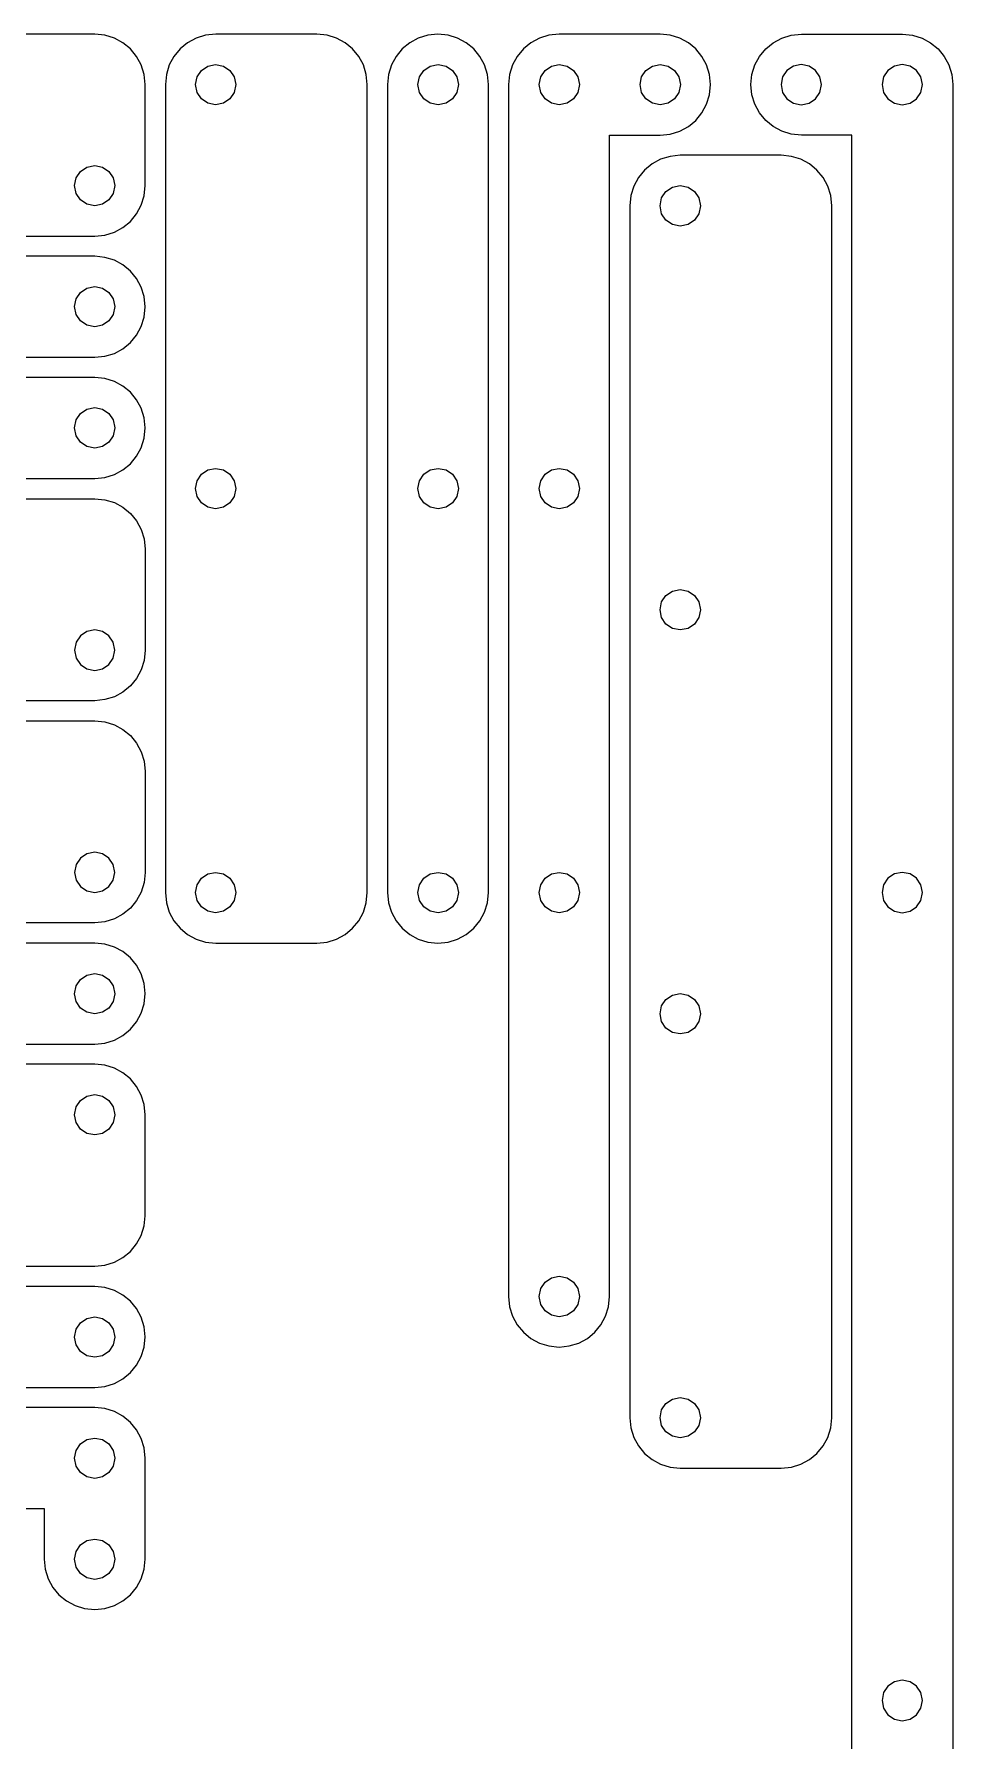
# Model space of a CAD drawing. Extents: x -146 to 800, y 150 to 800.
# Drawn here: x 505.1 to 596.1, y 631 to 800 of the extents above; entities that cross this region are included whole.
import ezdxf

# ---------------------------------------------------------------- set-up
doc = ezdxf.new("R2010")
doc.units = 0

msp = doc.modelspace()

# ---------------------------------------------------------------- linework, layer by layer
for p, q in [((511.055, 799.999), (271.055, 799.999)), ((512.065137, 799.89777), (511.055, 799.999)), ((513.004844, 799.607281), (512.065137, 799.89777)), ((513.854316, 799.14734), (513.004844, 799.607281)), ((521.106, 799.607281), (520.256367, 799.14734)), ((522.04582, 799.89777), (521.106, 799.607281)), ((523.056, 799.999), (522.04582, 799.89777)), ((533.056, 799.999), (523.056, 799.999)), ((534.066094, 799.89777), (533.056, 799.999)), ((535.005688, 799.607281), (534.066094, 799.89777)), ((535.855, 799.14734), (535.005688, 799.607281)), ((543.105156, 799.607281), (542.255684, 799.14734)), ((544.044863, 799.89777), (543.105156, 799.607281)), ((545.055, 799.999), (544.044863, 799.89777)), ((546.065137, 799.89777), (545.055, 799.999)), ((547.004844, 799.607281), (546.065137, 799.89777)), ((547.854316, 799.14734), (547.004844, 799.607281)), ((555.105156, 799.607281), (554.255684, 799.14734)), ((556.044863, 799.89777), (555.105156, 799.607281)), ((557.055, 799.999), (556.044863, 799.89777)), ((567.055, 799.999), (557.055, 799.999)), ((568.065137, 799.89777), (567.055, 799.999)), ((569.004844, 799.607281), (568.065137, 799.89777)), ((569.854316, 799.14734), (569.004844, 799.607281)), ((578.256684, 799.147393), (579.106156, 799.607297)), ((579.106156, 799.607297), (580.045863, 799.897771)), ((580.045863, 799.897771), (581.056, 799.999)), ((581.056, 799.999), (591.056, 799.999)), ((591.056, 799.999), (592.066137, 799.89777)), ((592.066137, 799.89777), (593.005844, 799.607281)), ((593.005844, 799.607281), (593.855316, 799.14734)), ((514.59375, 798.53775), (513.854316, 799.14734)), ((515.20334, 797.798316), (514.59375, 798.53775)), ((515.663281, 796.948844), (515.20334, 797.798316)), ((518.906977, 797.798316), (518.446875, 796.948844)), ((519.51675, 798.53775), (518.906977, 797.798316)), ((520.256367, 799.14734), (519.51675, 798.53775)), ((536.59425, 798.53775), (535.855, 799.14734)), ((537.203656, 797.798316), (536.59425, 798.53775)), ((537.663437, 796.948844), (537.203656, 797.798316)), ((540.90666, 797.798316), (540.446719, 796.948844)), ((541.51625, 798.53775), (540.90666, 797.798316)), ((542.255684, 799.14734), (541.51625, 798.53775)), ((548.59375, 798.53775), (547.854316, 799.14734)), ((549.20334, 797.798316), (548.59375, 798.53775)), ((549.663281, 796.948844), (549.20334, 797.798316)), ((552.90666, 797.798316), (552.446719, 796.948844)), ((553.51625, 798.53775), (552.90666, 797.798316)), ((554.255684, 799.14734), (553.51625, 798.53775)), ((570.59375, 798.53775), (569.854316, 799.14734)), ((571.20334, 797.798316), (570.59375, 798.53775)), ((571.663281, 796.948844), (571.20334, 797.798316)), ((576.447719, 796.949266), (576.90766, 797.798561)), ((576.90766, 797.798561), (577.51725, 798.537875)), ((577.51725, 798.537875), (578.256684, 799.147393)), ((593.855316, 799.14734), (594.59475, 798.53775)), ((594.59475, 798.53775), (595.20434, 797.798316)), ((595.20434, 797.798316), (595.664281, 796.948844)), ((515.95377, 796.009137), (515.663281, 796.948844)), ((516.055, 794.999), (515.95377, 796.009137)), ((518.156273, 796.009137), (518.055, 794.999)), ((518.446875, 796.948844), (518.156273, 796.009137)), ((521.195094, 795.77725), (521.6235, 796.413)), ((521.6235, 796.413), (522.258906, 796.84175)), ((522.258906, 796.84175), (523.037, 796.999)), ((523.037, 796.999), (523.815672, 796.841891)), ((523.815672, 796.841891), (524.451375, 796.413375)), ((524.451375, 796.413375), (524.879891, 795.777672)), ((537.953812, 796.009137), (537.663437, 796.948844)), ((538.055, 794.999), (537.953812, 796.009137)), ((540.15623, 796.009137), (540.055, 794.999)), ((540.446719, 796.948844), (540.15623, 796.009137)), ((543.23025, 795.77725), (543.659, 796.413)), ((543.659, 796.413), (544.29475, 796.84175)), ((544.29475, 796.84175), (545.073, 796.999)), ((545.073, 796.999), (545.851672, 796.841891)), ((545.851672, 796.841891), (546.487375, 796.413375)), ((546.487375, 796.413375), (546.915891, 795.777672)), ((549.95377, 796.009137), (549.663281, 796.948844)), ((550.055, 794.999), (549.95377, 796.009137)), ((552.15623, 796.009137), (552.055, 794.999)), ((552.446719, 796.948844), (552.15623, 796.009137)), ((555.23025, 795.777672), (555.659, 796.413375)), ((555.659, 796.413375), (556.29475, 796.841891)), ((556.29475, 796.841891), (557.073, 796.999)), ((557.073, 796.999), (557.851672, 796.841891)), ((557.851672, 796.841891), (558.487375, 796.413375)), ((558.487375, 796.413375), (558.915891, 795.777672)), ((565.231094, 795.777672), (565.6595, 796.413375)), ((565.6595, 796.413375), (566.294906, 796.841891)), ((566.294906, 796.841891), (567.073, 796.999)), ((567.073, 796.999), (567.851672, 796.841891)), ((567.851672, 796.841891), (568.487375, 796.413375)), ((568.487375, 796.413375), (568.915891, 795.777672)), ((571.95377, 796.009137), (571.663281, 796.948844)), ((572.055, 794.999), (571.95377, 796.009137)), ((576.056, 795), (576.15723, 796.009807)), ((576.15723, 796.009807), (576.447719, 796.949266)), ((579.623625, 796.4135), (579.195109, 795.778094)), ((580.259328, 796.841906), (579.623625, 796.4135)), ((581.038, 796.999), (580.259328, 796.841906)), ((581.81625, 796.841906), (581.038, 796.999)), ((582.452, 796.4135), (581.81625, 796.841906)), ((582.88075, 795.778094), (582.452, 796.4135)), ((589.624375, 796.4135), (589.195672, 795.778094)), ((590.259891, 796.841906), (589.624375, 796.4135)), ((591.038, 796.999), (590.259891, 796.841906)), ((591.81625, 796.841906), (591.038, 796.999)), ((592.452, 796.4135), (591.81625, 796.841906)), ((592.88075, 795.778094), (592.452, 796.4135)), ((595.664281, 796.948844), (595.95477, 796.009137)), ((595.95477, 796.009137), (596.056, 794.999)), ((516.055, 784.999), (516.055, 794.999)), ((518.055, 794.999), (518.055, 714.999)), ((521.038, 794.999), (521.195094, 795.77725)), ((521.194672, 794.220328), (521.038, 794.999)), ((524.879891, 795.777672), (525.037, 794.999)), ((525.037, 794.999), (524.879891, 794.220187)), ((538.055, 714.999), (538.055, 794.999)), ((540.055, 794.999), (540.055, 714.999)), ((543.073, 794.999), (543.23025, 795.77725)), ((543.230109, 794.220328), (543.073, 794.999)), ((546.915891, 795.777672), (547.073, 794.999)), ((547.073, 794.999), (546.915891, 794.220187)), ((550.055, 714.999), (550.055, 794.999)), ((552.055, 794.999), (552.055, 674.999)), ((555.073, 794.999), (555.23025, 795.777672)), ((555.23025, 794.22075), (555.073, 794.999)), ((558.915891, 795.777672), (559.073, 794.999)), ((559.073, 794.999), (558.915891, 794.22075)), ((565.074, 794.999), (565.231094, 795.777672)), ((565.230672, 794.22075), (565.074, 794.999)), ((568.915891, 795.777672), (569.073, 794.999)), ((569.073, 794.999), (568.915891, 794.22075)), ((571.95377, 793.988863), (572.055, 794.999)), ((572.055, 794.999), (572.055, 794.999)), ((576.056, 794.999), (576.056, 795)), ((576.157518, 793.988863), (576.056, 794.999)), ((579.195109, 795.778094), (579.038, 795)), ((579.038, 795), (579.195109, 794.221328)), ((583.038, 795), (582.88075, 795.778094)), ((582.88075, 794.221328), (583.038, 795)), ((589.195672, 795.778094), (589.038, 795)), ((589.038, 795), (589.195109, 794.221172)), ((593.038, 795), (592.88075, 795.778094)), ((592.880891, 794.221172), (593.038, 795)), ((596.056, 794.999), (596.056, 554.999)), ((521.623125, 793.584625), (521.194672, 794.220328)), ((522.258766, 793.156109), (521.623125, 793.584625)), ((523.037, 792.999), (522.258766, 793.156109)), ((523.815672, 793.155687), (523.037, 792.999)), ((524.451375, 793.58425), (523.815672, 793.155687)), ((524.879891, 794.220187), (524.451375, 793.58425)), ((543.658625, 793.584625), (543.230109, 794.220328)), ((544.294328, 793.156109), (543.658625, 793.584625)), ((545.073, 792.999), (544.294328, 793.156109)), ((545.851672, 793.155687), (545.073, 792.999)), ((546.487375, 793.58425), (545.851672, 793.155687)), ((546.915891, 794.220187), (546.487375, 793.58425)), ((555.659, 793.585), (555.23025, 794.22075)), ((556.29475, 793.15625), (555.659, 793.585)), ((557.073, 792.999), (556.29475, 793.15625)), ((557.851672, 793.15625), (557.073, 792.999)), ((558.487375, 793.585), (557.851672, 793.15625)), ((558.915891, 794.22075), (558.487375, 793.585)), ((565.659125, 793.585), (565.230672, 794.22075)), ((566.294766, 793.15625), (565.659125, 793.585)), ((567.073, 792.999), (566.294766, 793.15625)), ((567.851672, 793.15625), (567.073, 792.999)), ((568.487375, 793.585), (567.851672, 793.15625)), ((568.915891, 794.22075), (568.487375, 793.585)), ((571.20334, 792.199684), (571.663281, 793.049156)), ((571.663281, 793.049156), (571.95377, 793.988863)), ((576.448141, 793.049156), (576.157518, 793.988863)), ((576.9081, 792.199684), (576.448141, 793.049156)), ((579.195109, 794.221328), (579.623625, 793.585625)), ((579.623625, 793.585625), (580.259328, 793.157109)), ((580.259328, 793.157109), (581.038, 793)), ((581.038, 793), (581.81625, 793.157109)), ((581.81625, 793.157109), (582.452, 793.585625)), ((582.452, 793.585625), (582.88075, 794.221328)), ((589.195109, 794.221172), (589.623625, 793.585125)), ((589.623625, 793.585125), (590.259328, 793.156266)), ((590.259328, 793.156266), (591.038, 792.999)), ((591.038, 792.999), (591.816672, 793.156266)), ((591.816672, 793.156266), (592.452375, 793.585125)), ((592.452375, 793.585125), (592.880891, 794.221172)), ((569.854316, 790.85066), (570.59375, 791.46025)), ((570.59375, 791.46025), (571.20334, 792.199684)), ((577.517625, 791.46025), (576.9081, 792.199684)), ((578.256947, 790.85066), (577.517625, 791.46025)), ((562.055, 674.999), (562.055, 789.999)), ((562.055, 789.999), (567.055, 789.999)), ((567.055, 789.999), (568.065137, 790.10023)), ((568.065137, 790.10023), (569.004844, 790.390719)), ((569.004844, 790.390719), (569.854316, 790.85066)), ((579.106297, 790.390719), (578.256947, 790.85066)), ((580.045904, 790.10023), (579.106297, 790.390719)), ((581.056, 789.999), (580.045904, 790.10023)), ((586.056, 789.999), (581.056, 789.999)), ((586.056, 554.999), (586.056, 789.999)), ((567.105578, 787.607281), (566.255928, 787.14734)), ((568.045533, 787.89777), (567.105578, 787.607281)), ((569.056, 787.999), (568.045533, 787.89777)), ((579.055, 787.999), (569.056, 787.999)), ((580.06518, 787.89777), (579.055, 787.999)), ((581.005, 787.607281), (580.06518, 787.89777)), ((581.854633, 787.14734), (581.005, 787.607281)), ((509.213109, 785.777672), (509.641625, 786.413375)), ((509.641625, 786.413375), (510.277328, 786.841891)), ((510.277328, 786.841891), (511.056, 786.999)), ((511.056, 786.999), (511.83425, 786.841891)), ((511.83425, 786.841891), (512.47, 786.413375)), ((512.47, 786.413375), (512.89875, 785.777672)), ((565.516375, 786.53775), (564.906713, 785.798316)), ((566.255928, 787.14734), (565.516375, 786.53775)), ((582.59425, 786.53775), (581.854633, 787.14734)), ((583.204023, 785.798316), (582.59425, 786.53775)), ((509.056, 784.999), (509.213109, 785.777672)), ((509.213109, 784.22075), (509.056, 784.999)), ((509.641625, 783.585), (509.213109, 784.22075)), ((512.89875, 784.22075), (512.47, 783.585)), ((512.89875, 785.777672), (513.056, 784.999)), ((513.056, 784.999), (512.89875, 784.22075)), ((515.95377, 783.988863), (516.055, 784.999)), ((564.446734, 784.948844), (564.156232, 784.009137)), ((564.906713, 785.798316), (564.446734, 784.948844)), ((567.212266, 783.777109), (567.641125, 784.412625)), ((567.641125, 784.412625), (568.277172, 784.841328)), ((568.277172, 784.841328), (569.056, 784.999)), ((569.056, 784.999), (569.834094, 784.84175)), ((569.834094, 784.84175), (570.4695, 784.413)), ((570.4695, 784.413), (570.897906, 783.77725)), ((583.664125, 784.948844), (583.204023, 785.798316)), ((583.954727, 784.009137), (583.664125, 784.948844)), ((510.277328, 783.15625), (509.641625, 783.585)), ((511.056, 782.999), (510.277328, 783.15625)), ((511.83425, 783.15625), (511.056, 782.999)), ((512.47, 783.585), (511.83425, 783.15625)), ((515.20334, 782.199684), (515.663281, 783.049156)), ((515.663281, 783.049156), (515.95377, 783.988863)), ((564.156232, 784.009137), (564.055, 782.999)), ((564.055, 782.999), (564.055, 662.999)), ((567.055, 782.999), (567.212266, 783.777109)), ((567.212266, 782.220172), (567.055, 782.999)), ((570.897906, 783.77725), (571.055, 782.999)), ((571.055, 782.999), (570.897906, 782.220172)), ((584.056, 782.999), (583.954727, 784.009137)), ((584.056, 662.999), (584.056, 782.999)), ((513.004844, 780.390719), (513.854316, 780.85066)), ((513.854316, 780.85066), (514.59375, 781.46025)), ((514.59375, 781.46025), (515.20334, 782.199684)), ((567.641125, 781.584125), (567.212266, 782.220172)), ((568.277172, 781.155266), (567.641125, 781.584125)), ((569.056, 780.998), (568.277172, 781.155266)), ((569.834094, 781.155266), (569.056, 780.998)), ((570.4695, 781.584125), (569.834094, 781.155266)), ((570.897906, 782.220172), (570.4695, 781.584125)), ((271.055, 779.999), (511.055, 779.999)), ((511.055, 779.999), (512.065137, 780.10023)), ((512.065137, 780.10023), (513.004844, 780.390719)), ((511.055, 777.999), (271.055, 777.999)), ((512.065137, 777.89777), (511.055, 777.999)), ((513.004844, 777.607281), (512.065137, 777.89777)), ((513.854316, 777.14734), (513.004844, 777.607281)), ((514.59375, 776.53775), (513.854316, 777.14734)), ((515.20334, 775.798316), (514.59375, 776.53775)), ((515.663281, 774.948844), (515.20334, 775.798316)), ((509.213109, 773.795672), (509.641625, 774.431375)), ((509.641625, 774.431375), (510.277328, 774.859891)), ((510.277328, 774.859891), (511.056, 775.017)), ((511.056, 775.017), (511.83425, 774.859891)), ((511.83425, 774.859891), (512.47, 774.431375)), ((512.47, 774.431375), (512.89875, 773.795672)), ((515.95377, 774.009137), (515.663281, 774.948844)), ((509.056, 773.017), (509.213109, 773.795672)), ((509.213109, 772.23875), (509.056, 773.017)), ((512.89875, 773.795672), (513.056, 773.017)), ((513.056, 773.017), (512.89875, 772.238328)), ((516.055, 772.999), (515.95377, 774.009137)), ((515.95377, 771.988863), (516.055, 772.999)), ((509.641625, 771.603), (509.213109, 772.23875)), ((510.277328, 771.17425), (509.641625, 771.603)), ((511.056, 771.017), (510.277328, 771.17425)), ((511.83425, 771.174109), (511.056, 771.017)), ((512.47, 771.602625), (511.83425, 771.174109)), ((512.89875, 772.238328), (512.47, 771.602625)), ((515.20334, 770.199684), (515.663281, 771.049156)), ((515.663281, 771.049156), (515.95377, 771.988863)), ((513.854316, 768.85066), (514.59375, 769.46025)), ((514.59375, 769.46025), (515.20334, 770.199684)), ((271.055, 767.999), (511.055, 767.999)), ((511.055, 767.999), (512.065137, 768.10023)), ((512.065137, 768.10023), (513.004844, 768.390719)), ((513.004844, 768.390719), (513.854316, 768.85066)), ((511.055, 765.999), (351.055, 765.999)), ((512.065137, 765.89777), (511.055, 765.999)), ((513.004844, 765.607281), (512.065137, 765.89777)), ((513.854316, 765.14734), (513.004844, 765.607281)), ((514.59375, 764.53775), (513.854316, 765.14734)), ((515.20334, 763.798316), (514.59375, 764.53775)), ((509.212109, 761.79525), (509.640625, 762.431)), ((509.640625, 762.431), (510.276328, 762.85975)), ((510.276328, 762.85975), (511.055, 763.017)), ((511.055, 763.017), (511.83325, 762.859891)), ((511.83325, 762.859891), (512.469, 762.431375)), ((512.469, 762.431375), (512.89775, 761.795672)), ((515.663281, 762.948844), (515.20334, 763.798316)), ((515.95377, 762.009137), (515.663281, 762.948844)), ((509.055, 761.017), (509.212109, 761.79525)), ((509.212109, 760.23875), (509.055, 761.017)), ((512.89775, 761.795672), (513.055, 761.017)), ((513.055, 761.017), (512.89775, 760.238328)), ((516.055, 760.999), (515.95377, 762.009137)), ((515.95377, 759.988863), (516.055, 760.999)), ((509.640625, 759.603), (509.212109, 760.23875)), ((510.276328, 759.17425), (509.640625, 759.603)), ((511.055, 759.017), (510.276328, 759.17425)), ((511.83325, 759.174109), (511.055, 759.017)), ((512.469, 759.602625), (511.83325, 759.174109)), ((512.89775, 760.238328), (512.469, 759.602625)), ((515.20334, 758.199684), (515.663281, 759.049156)), ((515.663281, 759.049156), (515.95377, 759.988863)), ((513.854316, 756.85066), (514.59375, 757.46025)), ((514.59375, 757.46025), (515.20334, 758.199684)), ((351.055, 755.999), (511.055, 755.999)), ((511.055, 755.999), (512.065137, 756.10023)), ((512.065137, 756.10023), (513.004844, 756.390719)), ((513.004844, 756.390719), (513.854316, 756.85066)), ((521.038, 754.999), (521.195094, 755.777672)), ((521.195094, 755.777672), (521.6235, 756.413375)), ((521.6235, 756.413375), (522.258906, 756.841891)), ((522.258906, 756.841891), (523.037, 756.999)), ((523.037, 756.999), (523.815672, 756.841891)), ((523.815672, 756.841891), (524.451375, 756.413375)), ((524.451375, 756.413375), (524.879891, 755.777672)), ((524.879891, 755.777672), (525.037, 754.999)), ((543.073, 754.999), (543.23025, 755.777672)), ((543.23025, 755.777672), (543.659, 756.413375)), ((543.659, 756.413375), (544.29475, 756.841891)), ((544.29475, 756.841891), (545.073, 756.999)), ((545.073, 756.999), (545.851672, 756.841891)), ((545.851672, 756.841891), (546.487375, 756.413375)), ((546.487375, 756.413375), (546.915891, 755.777672)), ((546.915891, 755.777672), (547.073, 754.999)), ((555.073, 754.999), (555.23025, 755.77725)), ((555.23025, 755.77725), (555.659, 756.413)), ((555.659, 756.413), (556.29475, 756.84175)), ((556.29475, 756.84175), (557.073, 756.999)), ((557.073, 756.999), (557.851672, 756.841891)), ((557.851672, 756.841891), (558.487375, 756.413375)), ((558.487375, 756.413375), (558.915891, 755.777672)), ((558.915891, 755.777672), (559.073, 754.999)), ((351.055, 753.999), (511.055, 753.999)), ((511.055, 753.999), (512.065137, 753.89777)), ((512.065137, 753.89777), (513.004844, 753.607281)), ((521.194672, 754.22075), (521.038, 754.999)), ((521.623125, 753.585), (521.194672, 754.22075)), ((524.879891, 754.22075), (524.451375, 753.585)), ((525.037, 754.999), (524.879891, 754.22075)), ((543.230109, 754.22075), (543.073, 754.999)), ((543.658625, 753.585), (543.230109, 754.22075)), ((546.915891, 754.22075), (546.487375, 753.585)), ((547.073, 754.999), (546.915891, 754.22075)), ((555.23025, 754.22075), (555.073, 754.999)), ((555.659, 753.585), (555.23025, 754.22075)), ((558.915891, 754.220328), (558.487375, 753.584625)), ((559.073, 754.999), (558.915891, 754.220328)), ((513.004844, 753.607281), (513.854316, 753.14734)), ((513.854316, 753.14734), (514.59375, 752.53775)), ((514.59375, 752.53775), (515.20334, 751.798316)), ((522.258766, 753.15625), (521.623125, 753.585)), ((523.037, 752.999), (522.258766, 753.15625)), ((523.815672, 753.15625), (523.037, 752.999)), ((524.451375, 753.585), (523.815672, 753.15625)), ((544.294328, 753.15625), (543.658625, 753.585)), ((545.073, 752.999), (544.294328, 753.15625)), ((545.851672, 753.15625), (545.073, 752.999)), ((546.487375, 753.585), (545.851672, 753.15625)), ((556.29475, 753.15625), (555.659, 753.585)), ((557.073, 752.999), (556.29475, 753.15625)), ((557.851672, 753.156109), (557.073, 752.999)), ((558.487375, 753.584625), (557.851672, 753.156109)), ((515.20334, 751.798316), (515.663281, 750.948844)), ((515.663281, 750.948844), (515.95377, 750.009137)), ((515.95377, 750.009137), (516.055, 748.999)), ((516.055, 748.999), (516.055, 738.999)), ((567.055, 742.999), (567.212266, 743.777109)), ((567.212266, 743.777109), (567.641125, 744.412625)), ((567.641125, 744.412625), (568.277172, 744.841328)), ((568.277172, 744.841328), (569.056, 744.999)), ((569.056, 744.999), (569.834094, 744.84175)), ((569.834094, 744.84175), (570.4695, 744.413)), ((570.4695, 744.413), (570.897906, 743.77725)), ((570.897906, 743.77725), (571.055, 742.999)), ((567.212266, 742.220328), (567.055, 742.999)), ((567.641125, 741.584625), (567.212266, 742.220328)), ((570.897906, 742.220328), (570.4695, 741.584625)), ((571.055, 742.999), (570.897906, 742.220328)), ((509.640125, 740.413375), (509.211266, 739.777672)), ((510.276172, 740.841891), (509.640125, 740.413375)), ((511.055, 740.999), (510.276172, 740.841891)), ((511.83325, 740.841891), (511.055, 740.999)), ((512.469, 740.413375), (511.83325, 740.841891)), ((512.89775, 739.777672), (512.469, 740.413375)), ((568.277172, 741.156109), (567.641125, 741.584625)), ((569.056, 740.999), (568.277172, 741.156109)), ((569.834094, 741.156109), (569.056, 740.999)), ((570.4695, 741.584625), (569.834094, 741.156109)), ((509.211266, 739.777672), (509.054, 738.999)), ((509.054, 738.999), (509.211266, 738.220766)), ((512.897328, 738.220906), (513.055, 738.999)), ((513.055, 738.999), (512.89775, 739.777672)), ((516.055, 738.999), (515.95377, 737.988863)), ((509.211266, 738.220766), (509.640125, 737.585125)), ((509.640125, 737.585125), (510.276172, 737.156672)), ((510.276172, 737.156672), (511.055, 737)), ((511.055, 737), (511.833109, 737.157094)), ((511.833109, 737.157094), (512.468625, 737.5855)), ((512.468625, 737.5855), (512.897328, 738.220906)), ((515.663281, 737.049156), (515.20334, 736.199684)), ((515.95377, 737.988863), (515.663281, 737.049156)), ((514.59375, 735.46025), (513.854316, 734.85066)), ((515.20334, 736.199684), (514.59375, 735.46025)), ((511.055, 733.999), (351.055, 733.999)), ((512.065137, 734.10023), (511.055, 733.999)), ((513.004844, 734.390719), (512.065137, 734.10023)), ((513.854316, 734.85066), (513.004844, 734.390719)), ((351.055, 731.999), (511.055, 731.999)), ((511.055, 731.999), (512.065137, 731.89777)), ((512.065137, 731.89777), (513.004844, 731.607281)), ((513.004844, 731.607281), (513.854316, 731.14734)), ((513.854316, 731.14734), (514.59375, 730.53775)), ((514.59375, 730.53775), (515.20334, 729.798316)), ((515.20334, 729.798316), (515.663281, 728.948844)), ((515.663281, 728.948844), (515.95377, 728.009137)), ((515.95377, 728.009137), (516.055, 726.999)), ((516.055, 726.999), (516.055, 716.999)), ((509.64025, 718.413375), (509.211687, 717.777672)), ((510.276187, 718.841891), (509.64025, 718.413375)), ((511.055, 718.999), (510.276187, 718.841891)), ((511.833672, 718.841891), (511.055, 718.999)), ((512.469375, 718.413375), (511.833672, 718.841891)), ((512.897891, 717.777672), (512.469375, 718.413375)), ((509.211687, 717.777672), (509.055, 716.999)), ((509.055, 716.999), (509.212109, 716.220328)), ((512.89775, 716.22075), (513.055, 716.999)), ((513.055, 716.999), (512.897891, 717.777672)), ((516.055, 716.999), (515.95377, 715.988863)), ((521.6235, 716.413), (522.258906, 716.841469)), ((522.258906, 716.841469), (523.037, 716.999)), ((523.037, 716.999), (523.815672, 716.841891)), ((523.815672, 716.841891), (524.451375, 716.413375)), ((543.659, 716.413), (544.29475, 716.841469)), ((544.29475, 716.841469), (545.073, 716.999)), ((545.073, 716.999), (545.851672, 716.841891)), ((545.851672, 716.841891), (546.487375, 716.413375)), ((555.659, 716.4135), (556.29475, 716.841906)), ((556.29475, 716.841906), (557.073, 716.999)), ((557.073, 716.999), (557.851672, 716.841906)), ((557.851672, 716.841906), (558.487375, 716.4135)), ((590.259891, 716.841891), (589.624375, 716.413375)), ((591.038, 716.999), (590.259891, 716.841891)), ((591.81625, 716.841891), (591.038, 716.999)), ((592.452, 716.413375), (591.81625, 716.841891)), ((509.212109, 716.220328), (509.640625, 715.584625)), ((509.640625, 715.584625), (510.276328, 715.156109)), ((510.276328, 715.156109), (511.055, 714.999)), ((511.055, 714.999), (511.83325, 715.15625)), ((511.83325, 715.15625), (512.469, 715.585)), ((512.469, 715.585), (512.89775, 716.22075)), ((515.663281, 715.049156), (515.20334, 714.199684)), ((515.95377, 715.988863), (515.663281, 715.049156)), ((518.055, 714.999), (518.156273, 713.988863)), ((521.038, 714.999), (521.195094, 715.777531)), ((521.194672, 714.22075), (521.038, 714.999)), ((521.195094, 715.777531), (521.6235, 716.413)), ((524.451375, 716.413375), (524.879891, 715.777672)), ((524.879891, 715.777672), (525.037, 714.999)), ((525.037, 714.999), (524.879891, 714.220328)), ((537.953812, 713.988863), (538.055, 714.999)), ((540.055, 714.999), (540.15623, 713.988863)), ((543.073, 714.999), (543.23025, 715.777531)), ((543.230109, 714.22075), (543.073, 714.999)), ((543.23025, 715.777531), (543.659, 716.413)), ((546.487375, 716.413375), (546.915891, 715.777672)), ((546.915891, 715.777672), (547.073, 714.999)), ((547.073, 714.999), (546.915891, 714.220328)), ((549.95377, 713.988863), (550.055, 714.999)), ((555.073, 715), (555.23025, 715.778094)), ((555.23025, 714.221172), (555.073, 715)), ((555.23025, 715.778094), (555.659, 716.4135)), ((558.487375, 716.4135), (558.915891, 715.778094)), ((558.915891, 715.778094), (559.073, 715)), ((559.073, 715), (558.915891, 714.221172)), ((589.195672, 715.777672), (589.038, 714.999)), ((589.038, 714.999), (589.195109, 714.22075)), ((589.624375, 716.413375), (589.195672, 715.777672)), ((592.88075, 715.777672), (592.452, 716.413375)), ((593.038, 714.999), (592.88075, 715.777672)), ((592.880891, 714.22075), (593.038, 714.999)), ((514.59375, 713.46025), (513.854316, 712.85066)), ((515.20334, 714.199684), (514.59375, 713.46025)), ((518.156273, 713.988863), (518.446875, 713.049156)), ((521.623125, 713.585), (521.194672, 714.22075)), ((522.258766, 713.15625), (521.623125, 713.585)), ((524.451375, 713.584625), (523.815672, 713.156109)), ((524.879891, 714.220328), (524.451375, 713.584625)), ((537.663437, 713.049156), (537.953812, 713.988863)), ((540.15623, 713.988863), (540.446719, 713.049156)), ((543.658625, 713.585), (543.230109, 714.22075)), ((544.294328, 713.15625), (543.658625, 713.585)), ((546.487375, 713.584625), (545.851672, 713.156109)), ((546.915891, 714.220328), (546.487375, 713.584625)), ((549.663281, 713.049156), (549.95377, 713.988863)), ((555.659, 713.585125), (555.23025, 714.221172)), ((556.29475, 713.156266), (555.659, 713.585125)), ((558.487375, 713.585125), (557.851672, 713.156266)), ((558.915891, 714.221172), (558.487375, 713.585125)), ((589.195109, 714.22075), (589.623625, 713.585)), ((589.623625, 713.585), (590.259328, 713.15625)), ((591.816672, 713.15625), (592.452375, 713.585)), ((592.452375, 713.585), (592.880891, 714.22075)), ((511.055, 711.999), (351.055, 711.999)), ((512.065137, 712.10023), (511.055, 711.999)), ((513.004844, 712.390719), (512.065137, 712.10023)), ((513.854316, 712.85066), (513.004844, 712.390719)), ((518.446875, 713.049156), (518.906977, 712.199684)), ((518.906977, 712.199684), (519.51675, 711.46025)), ((523.037, 712.999), (522.258766, 713.15625)), ((523.815672, 713.156109), (523.037, 712.999)), ((536.59425, 711.46025), (537.203656, 712.199684)), ((537.203656, 712.199684), (537.663437, 713.049156)), ((540.446719, 713.049156), (540.90666, 712.199684)), ((540.90666, 712.199684), (541.51625, 711.46025)), ((545.073, 712.999), (544.294328, 713.15625)), ((545.851672, 713.156109), (545.073, 712.999)), ((548.59375, 711.46025), (549.20334, 712.199684)), ((549.20334, 712.199684), (549.663281, 713.049156)), ((557.073, 712.999), (556.29475, 713.156266)), ((557.851672, 713.156266), (557.073, 712.999)), ((590.259328, 713.15625), (591.038, 712.999)), ((591.038, 712.999), (591.816672, 713.15625)), ((511.055, 709.999), (351.055, 709.999)), ((512.065137, 709.89777), (511.055, 709.999)), ((513.004844, 709.607281), (512.065137, 709.89777)), ((519.51675, 711.46025), (520.256367, 710.85066)), ((520.256367, 710.85066), (521.106, 710.390719)), ((521.106, 710.390719), (522.04582, 710.10023)), ((522.04582, 710.10023), (523.056, 709.999)), ((523.056, 709.999), (533.056, 709.999)), ((533.056, 709.999), (534.066094, 710.10023)), ((534.066094, 710.10023), (535.005688, 710.390719)), ((535.005688, 710.390719), (535.855, 710.85066)), ((535.855, 710.85066), (536.59425, 711.46025)), ((541.51625, 711.46025), (542.255684, 710.85066)), ((542.255684, 710.85066), (543.105156, 710.390719)), ((543.105156, 710.390719), (544.044863, 710.10023)), ((544.044863, 710.10023), (545.055, 709.999)), ((545.055, 709.999), (546.065137, 710.10023)), ((546.065137, 710.10023), (547.004844, 710.390719)), ((547.004844, 710.390719), (547.854316, 710.85066)), ((547.854316, 710.85066), (548.59375, 711.46025)), ((513.854316, 709.14734), (513.004844, 709.607281)), ((514.59375, 708.53775), (513.854316, 709.14734)), ((515.20334, 707.798316), (514.59375, 708.53775)), ((509.640625, 706.395375), (510.276328, 706.823891)), ((510.276328, 706.823891), (511.055, 706.981)), ((511.055, 706.981), (511.83325, 706.82375)), ((511.83325, 706.82375), (512.469, 706.395)), ((515.663281, 706.948844), (515.20334, 707.798316)), ((515.95377, 706.009137), (515.663281, 706.948844)), ((509.055, 704.981), (509.212109, 705.759672)), ((509.211687, 704.202328), (509.055, 704.981)), ((509.212109, 705.759672), (509.640625, 706.395375)), ((512.469, 706.395), (512.89775, 705.75925)), ((512.89775, 705.75925), (513.055, 704.981)), ((513.055, 704.981), (512.897891, 704.20275)), ((516.055, 704.999), (515.95377, 706.009137)), ((515.95377, 703.988863), (516.055, 704.999)), ((567.641125, 704.4125), (568.277172, 704.840906)), ((568.277172, 704.840906), (569.056, 704.998)), ((569.056, 704.998), (569.834094, 704.841047)), ((569.834094, 704.841047), (570.4695, 704.412875)), ((509.64025, 703.566625), (509.211687, 704.202328)), ((510.276187, 703.138109), (509.64025, 703.566625)), ((511.055, 702.981), (510.276187, 703.138109)), ((511.833672, 703.13825), (511.055, 702.981)), ((512.469375, 703.567), (511.833672, 703.13825)), ((512.897891, 704.20275), (512.469375, 703.567)), ((515.20334, 702.199684), (515.663281, 703.049156)), ((515.663281, 703.049156), (515.95377, 703.988863)), ((567.055, 702.999), (567.212266, 703.777094)), ((567.212266, 703.777094), (567.641125, 704.4125)), ((570.4695, 704.412875), (570.897906, 703.777516)), ((570.897906, 703.777516), (571.055, 702.999)), ((513.854316, 700.85066), (514.59375, 701.46025)), ((514.59375, 701.46025), (515.20334, 702.199684)), ((567.212266, 702.22075), (567.055, 702.999)), ((567.641125, 701.585), (567.212266, 702.22075)), ((568.277172, 701.15625), (567.641125, 701.585)), ((570.4695, 701.584625), (569.834094, 701.156109)), ((570.897906, 702.220328), (570.4695, 701.584625)), ((571.055, 702.999), (570.897906, 702.220328)), ((351.055, 699.999), (511.055, 699.999)), ((511.055, 699.999), (512.065137, 700.10023)), ((512.065137, 700.10023), (513.004844, 700.390719)), ((513.004844, 700.390719), (513.854316, 700.85066)), ((569.056, 700.999), (568.277172, 701.15625)), ((569.834094, 701.156109), (569.056, 700.999)), ((511.055, 697.999), (351.055, 697.999)), ((512.065137, 697.89777), (511.055, 697.999)), ((513.004844, 697.607281), (512.065137, 697.89777)), ((513.854316, 697.14734), (513.004844, 697.607281)), ((514.59375, 696.53775), (513.854316, 697.14734)), ((515.20334, 695.798316), (514.59375, 696.53775)), ((509.640125, 694.413), (510.276172, 694.84175)), ((510.276172, 694.84175), (511.055, 694.999)), ((511.055, 694.999), (511.833109, 694.84175)), ((511.833109, 694.84175), (512.468625, 694.413)), ((515.663281, 694.948844), (515.20334, 695.798316)), ((515.95377, 694.009137), (515.663281, 694.948844)), ((509.054, 692.999), (509.211266, 693.77725)), ((509.211266, 692.220328), (509.054, 692.999)), ((509.211266, 693.77725), (509.640125, 694.413)), ((512.468625, 694.413), (512.897328, 693.77725)), ((512.897328, 693.77725), (513.055, 692.999)), ((513.055, 692.999), (512.89775, 692.220328)), ((516.055, 692.999), (515.95377, 694.009137)), ((516.055, 682.999), (516.055, 692.999)), ((509.640125, 691.584625), (509.211266, 692.220328)), ((510.276172, 691.156109), (509.640125, 691.584625)), ((512.469, 691.584625), (511.83325, 691.156109)), ((512.89775, 692.220328), (512.469, 691.584625)), ((511.055, 690.999), (510.276172, 691.156109)), ((511.83325, 691.156109), (511.055, 690.999)), ((515.95377, 681.988863), (516.055, 682.999)), ((515.663281, 681.049156), (515.95377, 681.988863)), ((513.854316, 678.85066), (514.59375, 679.46025)), ((514.59375, 679.46025), (515.20334, 680.199684)), ((515.20334, 680.199684), (515.663281, 681.049156)), ((351.055, 677.999), (511.055, 677.999)), ((511.055, 677.999), (512.065137, 678.10023)), ((512.065137, 678.10023), (513.004844, 678.390719)), ((513.004844, 678.390719), (513.854316, 678.85066)), ((555.23025, 675.778094), (555.659, 676.4135)), ((555.659, 676.4135), (556.29475, 676.841906)), ((556.29475, 676.841906), (557.073, 676.999)), ((557.073, 676.999), (557.851672, 676.841906)), ((557.851672, 676.841906), (558.487375, 676.4135)), ((558.487375, 676.4135), (558.915891, 675.778094)), ((511.055, 675.999), (351.055, 675.999)), ((512.065137, 675.89777), (511.055, 675.999)), ((513.004844, 675.607281), (512.065137, 675.89777)), ((513.854316, 675.14734), (513.004844, 675.607281)), ((514.59375, 674.53775), (513.854316, 675.14734)), ((515.20334, 673.798316), (514.59375, 674.53775)), ((552.055, 674.999), (552.15623, 673.988863)), ((555.073, 675), (555.23025, 675.778094)), ((555.23025, 674.221172), (555.073, 675)), ((558.915891, 675.778094), (559.073, 675)), ((559.073, 675), (558.915891, 674.221172)), ((561.95377, 673.988863), (562.055, 674.999)), ((509.640125, 672.395), (510.276172, 672.82375)), ((510.276172, 672.82375), (511.055, 672.981)), ((511.055, 672.981), (511.833109, 672.82375)), ((511.833109, 672.82375), (512.468625, 672.395)), ((515.663281, 672.948844), (515.20334, 673.798316)), ((515.95377, 672.009137), (515.663281, 672.948844)), ((552.15623, 673.988863), (552.446719, 673.049156)), ((552.446719, 673.049156), (552.90666, 672.199684)), ((555.659, 673.585125), (555.23025, 674.221172)), ((556.29475, 673.156266), (555.659, 673.585125)), ((557.073, 672.999), (556.29475, 673.156266)), ((557.851672, 673.156266), (557.073, 672.999)), ((558.487375, 673.585125), (557.851672, 673.156266)), ((558.915891, 674.221172), (558.487375, 673.585125)), ((561.20334, 672.199684), (561.663281, 673.049156)), ((561.663281, 673.049156), (561.95377, 673.988863)), ((509.054, 670.981), (509.211266, 671.75925)), ((509.211266, 670.202328), (509.054, 670.981)), ((509.211266, 671.75925), (509.640125, 672.395)), ((512.468625, 672.395), (512.897328, 671.75925)), ((512.897328, 671.75925), (513.055, 670.981)), ((513.055, 670.981), (512.89775, 670.202328)), ((516.055, 670.999), (515.95377, 672.009137)), ((515.95377, 669.988863), (516.055, 670.999)), ((552.90666, 672.199684), (553.51625, 671.46025)), ((553.51625, 671.46025), (554.255684, 670.85066)), ((559.854316, 670.85066), (560.59375, 671.46025)), ((560.59375, 671.46025), (561.20334, 672.199684)), ((509.640125, 669.566625), (509.211266, 670.202328)), ((510.276172, 669.138109), (509.640125, 669.566625)), ((512.469, 669.566625), (511.83325, 669.138109)), ((512.89775, 670.202328), (512.469, 669.566625)), ((515.663281, 669.049156), (515.95377, 669.988863)), ((554.255684, 670.85066), (555.105156, 670.390719)), ((555.105156, 670.390719), (556.044863, 670.10023)), ((556.044863, 670.10023), (557.055, 669.999)), ((557.055, 669.999), (558.065137, 670.10023)), ((558.065137, 670.10023), (559.004844, 670.390719)), ((559.004844, 670.390719), (559.854316, 670.85066)), ((511.055, 668.981), (510.276172, 669.138109)), ((511.83325, 669.138109), (511.055, 668.981)), ((514.59375, 667.46025), (515.20334, 668.199684)), ((515.20334, 668.199684), (515.663281, 669.049156)), ((351.055, 665.999), (511.055, 665.999)), ((511.055, 665.999), (512.065137, 666.10023)), ((512.065137, 666.10023), (513.004844, 666.390719)), ((513.004844, 666.390719), (513.854316, 666.85066)), ((513.854316, 666.85066), (514.59375, 667.46025)), ((567.212266, 663.77725), (567.641125, 664.413)), ((567.641125, 664.413), (568.277172, 664.84175)), ((568.277172, 664.84175), (569.056, 664.999)), ((569.056, 664.999), (569.834094, 664.841891)), ((569.834094, 664.841891), (570.4695, 664.413375)), ((570.4695, 664.413375), (570.897906, 663.777672)), ((511.055, 663.999), (111.056, 663.999)), ((512.065137, 663.89777), (511.055, 663.999)), ((513.004844, 663.607281), (512.065137, 663.89777)), ((513.854316, 663.14734), (513.004844, 663.607281)), ((514.59375, 662.53775), (513.854316, 663.14734)), ((515.20334, 661.798316), (514.59375, 662.53775)), ((564.055, 662.999), (564.156232, 661.988863)), ((567.055, 662.999), (567.212266, 663.77725)), ((567.212266, 662.220328), (567.055, 662.999)), ((570.897906, 663.777672), (571.055, 662.999)), ((571.055, 662.999), (570.897906, 662.220187)), ((583.954727, 661.988863), (584.056, 662.999)), ((509.641125, 660.395375), (510.277172, 660.823891)), ((510.277172, 660.823891), (511.056, 660.981)), ((511.056, 660.981), (511.834109, 660.82375)), ((511.834109, 660.82375), (512.469625, 660.395)), ((515.663281, 660.948844), (515.20334, 661.798316)), ((515.95377, 660.009137), (515.663281, 660.948844)), ((564.156232, 661.988863), (564.446734, 661.049156)), ((564.446734, 661.049156), (564.906713, 660.199684)), ((567.641125, 661.584625), (567.212266, 662.220328)), ((568.277172, 661.156109), (567.641125, 661.584625)), ((569.056, 660.999), (568.277172, 661.156109)), ((569.834094, 661.155687), (569.056, 660.999)), ((570.4695, 661.58425), (569.834094, 661.155687)), ((570.897906, 662.220187), (570.4695, 661.58425)), ((583.204023, 660.199684), (583.664125, 661.049156)), ((583.664125, 661.049156), (583.954727, 661.988863)), ((509.055, 658.981), (509.212266, 659.759672)), ((509.212266, 659.759672), (509.641125, 660.395375)), ((512.469625, 660.395), (512.898328, 659.75925)), ((512.898328, 659.75925), (513.056, 658.981)), ((516.055, 658.999), (515.95377, 660.009137)), ((564.906713, 660.199684), (565.516375, 659.46025)), ((565.516375, 659.46025), (566.255928, 658.85066)), ((581.854633, 658.85066), (582.59425, 659.46025)), ((582.59425, 659.46025), (583.204023, 660.199684)), ((509.212266, 658.202328), (509.055, 658.981)), ((509.641125, 657.566625), (509.212266, 658.202328)), ((510.277172, 657.138109), (509.641125, 657.566625)), ((512.47, 657.566625), (511.83425, 657.138109)), ((512.89875, 658.202328), (512.47, 657.566625)), ((513.056, 658.981), (512.89875, 658.202328)), ((516.055, 648.999), (516.055, 658.999)), ((566.255928, 658.85066), (567.105578, 658.390719)), ((567.105578, 658.390719), (568.045533, 658.10023)), ((568.045533, 658.10023), (569.056, 657.999)), ((569.056, 657.999), (579.055, 657.999)), ((579.055, 657.999), (580.06518, 658.10023)), ((580.06518, 658.10023), (581.005, 658.390719)), ((581.005, 658.390719), (581.854633, 658.85066)), ((511.056, 656.981), (510.277172, 657.138109)), ((511.83425, 657.138109), (511.056, 656.981)), ((111.056, 653.999), (506.056, 653.999)), ((506.056, 653.999), (506.056, 648.999)), ((509.641625, 650.394875), (510.277328, 650.823328)), ((510.277328, 650.823328), (511.056, 650.98)), ((511.056, 650.98), (511.834109, 650.822906)), ((511.834109, 650.822906), (512.469625, 650.3945)), ((506.056, 648.999), (506.157188, 647.988863)), ((509.056, 648.981), (509.213109, 649.759234)), ((509.213109, 648.202328), (509.056, 648.981)), ((509.213109, 649.759234), (509.641625, 650.394875)), ((512.469625, 650.3945), (512.898328, 649.759094)), ((512.898328, 649.759094), (513.056, 648.981)), ((513.056, 648.981), (512.89875, 648.202328)), ((515.95377, 647.988863), (516.055, 648.999)), ((506.157188, 647.988863), (506.447563, 647.049156)), ((509.641625, 647.566625), (509.213109, 648.202328)), ((510.277328, 647.138109), (509.641625, 647.566625)), ((512.47, 647.566625), (511.83425, 647.138109)), ((512.89875, 648.202328), (512.47, 647.566625)), ((515.663281, 647.049156), (515.95377, 647.988863)), ((506.447563, 647.049156), (506.907344, 646.199684)), ((506.907344, 646.199684), (507.51675, 645.46025)), ((511.056, 646.981), (510.277328, 647.138109)), ((511.83425, 647.138109), (511.056, 646.981)), ((514.59375, 645.46025), (515.20334, 646.199684)), ((515.20334, 646.199684), (515.663281, 647.049156)), ((507.51675, 645.46025), (508.256, 644.85066)), ((508.256, 644.85066), (509.105313, 644.390719)), ((509.105313, 644.390719), (510.044906, 644.10023)), ((510.044906, 644.10023), (511.055, 643.999)), ((511.055, 643.999), (512.065137, 644.10023)), ((512.065137, 644.10023), (513.004844, 644.390719)), ((513.004844, 644.390719), (513.854316, 644.85066)), ((513.854316, 644.85066), (514.59375, 645.46025)), ((589.195672, 635.778094), (589.038, 635)), ((589.624375, 636.4135), (589.195672, 635.778094)), ((590.259891, 636.841906), (589.624375, 636.4135)), ((591.038, 636.999), (590.259891, 636.841906)), ((591.81625, 636.841906), (591.038, 636.999)), ((592.452, 636.4135), (591.81625, 636.841906)), ((592.88075, 635.778094), (592.452, 636.4135)), ((593.038, 635), (592.88075, 635.778094)), ((589.038, 635), (589.195109, 634.221172)), ((589.195109, 634.221172), (589.623625, 633.585125)), ((592.452375, 633.585125), (592.880891, 634.221172)), ((592.880891, 634.221172), (593.038, 635)), ((589.623625, 633.585125), (590.259328, 633.156266)), ((590.259328, 633.156266), (591.038, 632.999)), ((591.038, 632.999), (591.816672, 633.156266)), ((591.816672, 633.156266), (592.452375, 633.585125))]:
    msp.add_line(p, q)

doc.saveas('drawing.dxf')
